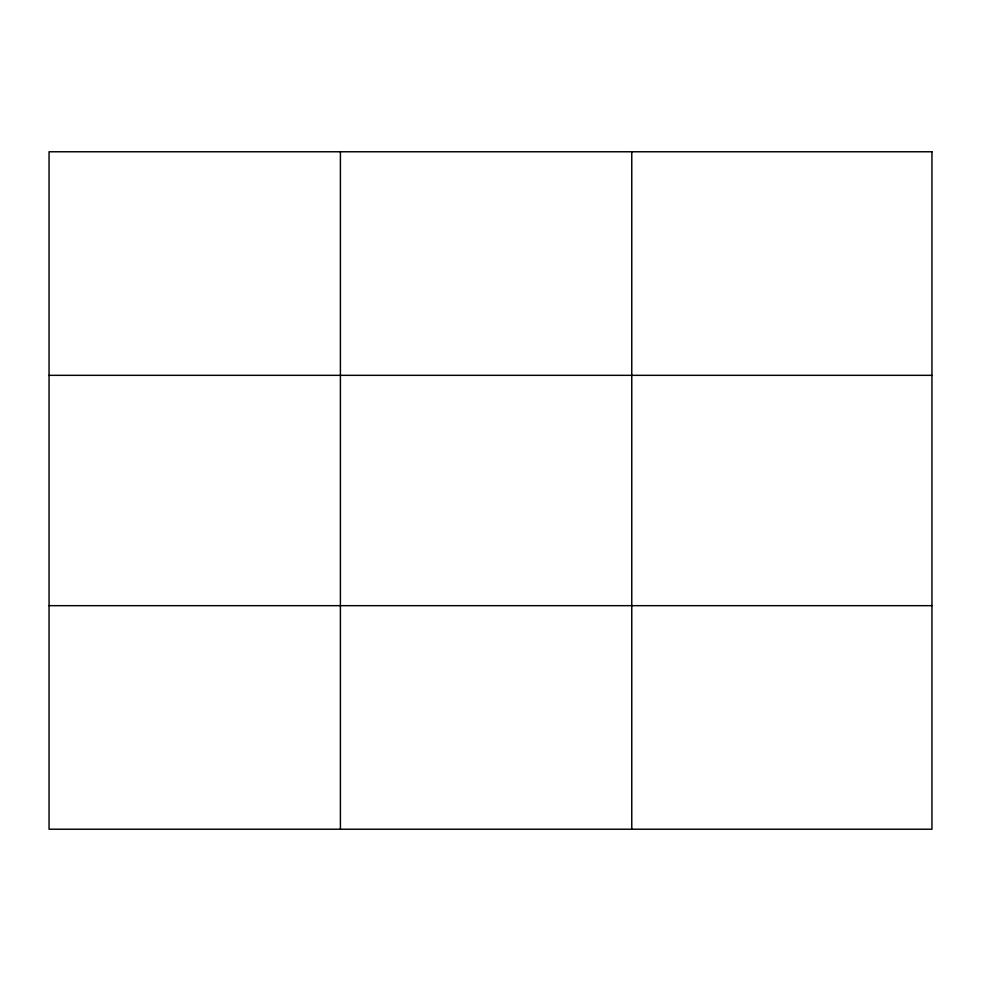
<?xml version="1.0" encoding="UTF-8"?>
<svg xmlns="http://www.w3.org/2000/svg" width="981" height="981" viewBox="0 0 981 981"><rect width="100%" height="100%" fill="white"/><g stroke="black" fill="none" stroke-linecap="round" stroke-linejoin="round"><path stroke-width="1.47" d="M340.407 151.773L340.407 829.227M631.764 151.773L631.764 829.227M49.05 375.331L931.95 375.331M49.05 605.669L931.95 605.669M931.95 151.773L931.95 829.227L49.05 829.227L49.05 151.773L931.95 151.773"/></g></svg>
